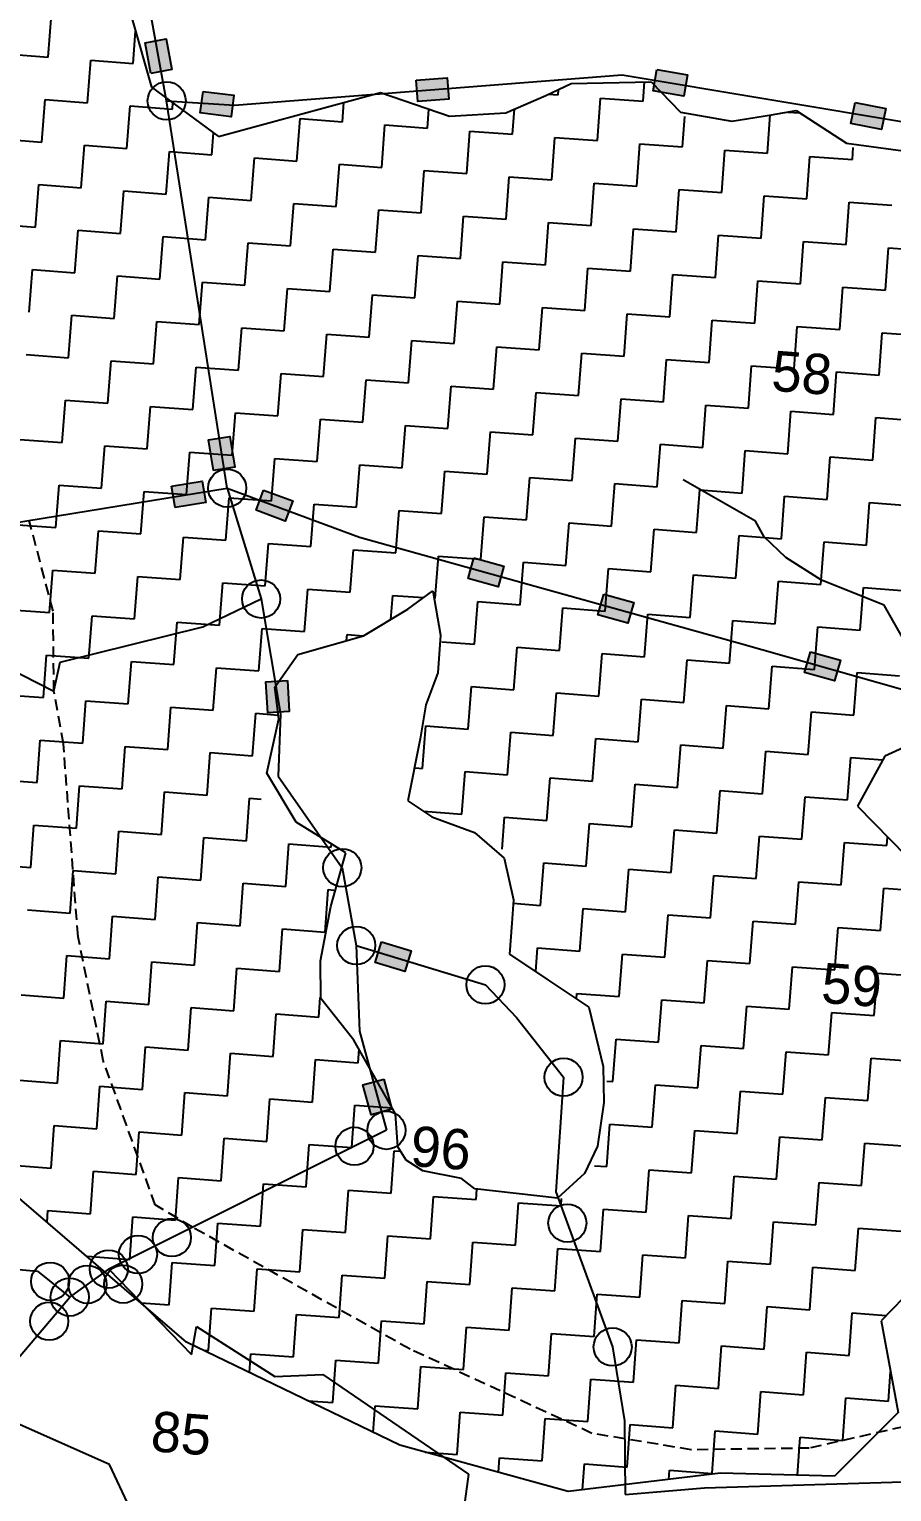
# Model space of a CAD drawing. Header units: metres. Extents: x 317417 to 320594, y 1863773 to 1867597.
# Drawn here: x 318897 to 319281, y 1864937 to 1865589 of the extents above; entities that cross this region are included whole.
import ezdxf

# ---------------------------------------------------------------- set-up
doc = ezdxf.new("R2010")
doc.units = ezdxf.units.M
doc.header["$MEASUREMENT"] = 0
doc.linetypes.add('DASHED', pattern=[0.75, 0.5, -0.25])
for name, color, linetype in [('LINE_FOOTPATH', 1, 'DASHED'), ('LINE_WATER', 4, 'Continuous'), ('POLY_HATCH', 12, 'Continuous'), ('POLY_PARCEL', 6, 'Continuous'), ('TEXT_PARCEL', 7, 'Continuous')]:
    doc.layers.add(name, color=color, linetype=linetype)
doc.styles.add('TEXT_MAP', font='')
doc.styles.get('TEXT_MAP').set_extended_font_data('Kruti Dev 050')

msp = doc.modelspace()

# ---------------------------------------------------------------- hatches: boundary and pattern name
for points in [[(318958.23, 1865584.31), (318948.8, 1865582.59), (318951.28, 1865568.95), (318960.72, 1865570.67)], [(319084.01, 1865557.5), (319083.26, 1865567.07), (319069.44, 1865565.98), (319070.19, 1865556.42)], [(319188.77, 1865558.88), (319190.36, 1865568.34), (319176.68, 1865570.64), (319175.1, 1865561.18)], [(318987.13, 1865549.7), (318988.33, 1865559.22), (318974.57, 1865560.95), (318973.37, 1865551.43)], [(319276.75, 1865543.91), (319278.63, 1865553.31), (319265.04, 1865556.04), (319263.15, 1865546.63)], [(318986.57, 1865407.29), (318977.09, 1865405.81), (318979.23, 1865392.11), (318988.71, 1865393.59)], [(318975.8, 1865377.82), (318974.25, 1865387.29), (318960.56, 1865385.05), (318962.11, 1865375.58)], [(319011.19, 1865369.55), (319014.52, 1865378.55), (319001.52, 1865383.36), (318998.19, 1865374.37)], [(319106.01, 1865340.23), (319108.58, 1865349.46), (319095.23, 1865353.19), (319092.65, 1865343.95)], [(319163.83, 1865324.1), (319166.41, 1865333.34), (319153.06, 1865337.06), (319150.48, 1865327.82)], [(319255.87, 1865298.36), (319258.46, 1865307.6), (319245.11, 1865311.34), (319242.52, 1865302.11)], [(319003.41, 1865284.11), (319012.99, 1865284.66), (319012.19, 1865298.5), (319002.62, 1865297.95)], [(319064.49, 1865168.89), (319067.28, 1865178.06), (319054.02, 1865182.11), (319051.22, 1865172.93)], [(319049.44, 1865104.99), (319058.69, 1865107.51), (319055.05, 1865120.89), (319045.79, 1865118.37)]]:
    msp.add_hatch(color=256).paths.add_polyline_path(points)

# ---------------------------------------------------------------- linework, layer by layer
for points in [[(318951.28, 1865568.95), (318948.8, 1865582.59), (318958.23, 1865584.31), (318960.72, 1865570.67)], [(319069.44, 1865565.98), (319083.26, 1865567.07), (319084.01, 1865557.5), (319070.19, 1865556.42)], [(319176.68, 1865570.64), (319190.36, 1865568.34), (319188.77, 1865558.88), (319175.1, 1865561.18)], [(318974.57, 1865560.95), (318988.33, 1865559.22), (318987.13, 1865549.7), (318973.37, 1865551.43)], [(319265.04, 1865556.04), (319278.63, 1865553.31), (319276.75, 1865543.91), (319263.15, 1865546.63)], [(318979.23, 1865392.11), (318977.09, 1865405.81), (318986.57, 1865407.29), (318988.71, 1865393.59)], [(318960.56, 1865385.05), (318974.25, 1865387.29), (318975.8, 1865377.82), (318962.11, 1865375.58)], [(319001.52, 1865383.36), (319014.52, 1865378.55), (319011.19, 1865369.55), (318998.19, 1865374.37)], [(319095.23, 1865353.19), (319108.58, 1865349.46), (319106.01, 1865340.23), (319092.65, 1865343.95)], [(319153.06, 1865337.06), (319166.41, 1865333.34), (319163.83, 1865324.1), (319150.48, 1865327.82)], [(319245.11, 1865311.34), (319258.46, 1865307.6), (319255.87, 1865298.36), (319242.52, 1865302.11)], [(319012.19, 1865298.5), (319012.99, 1865284.66), (319003.41, 1865284.11), (319002.62, 1865297.95)], [(319054.02, 1865182.11), (319067.28, 1865178.06), (319064.49, 1865168.89), (319051.22, 1865172.93)], [(319055.05, 1865120.89), (319058.69, 1865107.51), (319049.44, 1865104.99), (319045.79, 1865118.37)]]:
    msp.add_lwpolyline(points, close=True)
for centre in [(318958.38, 1865556.75), (318985.32, 1865384.24), (319000.43, 1865334.84), (319036.61, 1865215.13), (319042.84, 1865180.5), (319100.34, 1865162.98), (319135.15, 1865121.83), (319056.27, 1865098.16), (319042.03, 1865091.04), (319136.84, 1865056.83), (318960.71, 1865050.39), (318945.6, 1865042.84), (318906.51, 1865030.85), (318932.58, 1865036.33), (318923.08, 1865029.53), (318939.05, 1865029.65), (318915.19, 1865023.88), (318906.08, 1865013.13), (319157.02, 1865001.65)]:
    msp.add_circle(centre, 8.48)
at = {"layer": 'LINE_FOOTPATH', "ltscale": 10}
for p, q in [((318907.78, 1865329.49), (318897.18, 1865369.8)), ((318908.2, 1865293.75), (318907.78, 1865329.49)), ((318912.39, 1865270.36), (318908.2, 1865293.75)), ((318918.92, 1865184.41), (318912.39, 1865270.36)), ((318930.14, 1865129.29), (318918.92, 1865184.41)), ((318953.28, 1865064.89), (318930.14, 1865129.29)), ((318969.9, 1865054.99), (318953.28, 1865064.89)), ((319066.8, 1865000.67), (318969.9, 1865054.99)), ((319147.78, 1864963.17), (319066.8, 1865000.67)), ((319301.16, 1864969.41), (319244.61, 1864956.59)), ((319192.05, 1864955.85), (319147.78, 1864963.17)), ((319244.61, 1864956.59), (319192.05, 1864955.85))]:
    msp.add_line(p, q, dxfattribs=at)
at = {"layer": 'LINE_WATER'}
for p, q in [((319220.58, 1865369.56), (319188.38, 1865387.95)), ((319224.54, 1865362.54), (319220.58, 1865369.56)), ((319234.18, 1865353.31), (319224.54, 1865362.54)), ((319250.02, 1865343.17), (319234.18, 1865353.31)), ((319277.92, 1865332.13), (319250.02, 1865343.17)), ((319287.38, 1865315.26), (319277.92, 1865332.13))]:
    msp.add_line(p, q, dxfattribs=at)
at = {"layer": 'POLY_HATCH', "linetype": 'Continuous'}
for p, q in [((318905.62, 1865576.23), (318907.02, 1865595.15)), ((318943.47, 1865573.42), (318944.54, 1865587.8)), ((318886.69, 1865577.63), (318905.62, 1865576.23)), ((318923.14, 1865555.9), (318924.54, 1865574.82)), ((318924.54, 1865574.82), (318943.47, 1865573.42)), ((319132.73, 1865559.36), (319132.9, 1865561.72)), ((319170.58, 1865556.55), (319171.22, 1865565.15)), ((318902.81, 1865538.38), (318904.21, 1865557.3)), ((318904.21, 1865557.3), (318923.14, 1865555.9)), ((318940.66, 1865535.56), (318942.06, 1865554.49)), ((318942.06, 1865554.49), (318960.99, 1865553.08)), ((318960.99, 1865553.08), (318961.19, 1865555.81)), ((319036.69, 1865547.46), (319037.33, 1865556.09)), ((319128.3, 1865559.69), (319132.73, 1865559.36)), ((319150.25, 1865539.03), (319151.65, 1865557.95)), ((319151.65, 1865557.95), (319170.58, 1865556.55)), ((319016.36, 1865529.94), (319017.77, 1865548.87)), ((319017.77, 1865548.87), (319036.69, 1865547.46)), ((319074.54, 1865544.65), (319075.17, 1865553.01)), ((319112.4, 1865541.84), (319113.23, 1865553.04)), ((319188.1, 1865536.21), (319189.1, 1865549.72)), ((319225.95, 1865533.4), (319227.22, 1865550.51)), ((319234.98, 1865551.76), (319240.36, 1865551.36)), ((318978.51, 1865532.75), (318979.24, 1865542.56)), ((319054.21, 1865527.13), (319055.62, 1865546.06)), ((319055.62, 1865546.06), (319074.54, 1865544.65)), ((319092.06, 1865524.32), (319093.47, 1865543.24)), ((319093.47, 1865543.24), (319112.4, 1865541.84)), ((318883.88, 1865539.78), (318902.81, 1865538.38)), ((318920.33, 1865518.04), (318921.73, 1865536.97)), ((318921.73, 1865536.97), (318940.66, 1865535.56)), ((318958.18, 1865515.23), (318959.58, 1865534.16)), ((318959.58, 1865534.16), (318978.51, 1865532.75)), ((319129.92, 1865521.51), (319131.32, 1865540.43)), ((319131.32, 1865540.43), (319150.25, 1865539.03)), ((319167.77, 1865518.69), (319169.17, 1865537.62)), ((319169.17, 1865537.62), (319188.1, 1865536.21)), ((319205.62, 1865515.88), (319207.02, 1865534.81)), ((319207.02, 1865534.81), (319225.95, 1865533.4)), ((319263.8, 1865530.59), (319264.2, 1865535.9)), ((318996.03, 1865512.42), (318997.44, 1865531.35)), ((318997.44, 1865531.35), (319016.36, 1865529.94)), ((319033.88, 1865509.61), (319035.29, 1865528.54)), ((319035.29, 1865528.54), (319054.21, 1865527.13)), ((319243.47, 1865513.07), (319244.88, 1865532)), ((319244.88, 1865532), (319263.8, 1865530.59)), ((319071.73, 1865506.8), (319073.14, 1865525.72)), ((319073.14, 1865525.72), (319092.06, 1865524.32)), ((319109.58, 1865503.99), (319110.99, 1865522.91)), ((319110.99, 1865522.91), (319129.92, 1865521.51)), ((318900, 1865500.52), (318901.4, 1865519.45)), ((318901.4, 1865519.45), (318920.33, 1865518.04)), ((318937.85, 1865497.71), (318939.25, 1865516.64)), ((318939.25, 1865516.64), (318958.18, 1865515.23)), ((319147.44, 1865501.18), (319148.84, 1865520.1)), ((319148.84, 1865520.1), (319167.77, 1865518.69)), ((319185.29, 1865498.36), (319186.69, 1865517.29)), ((319186.69, 1865517.29), (319205.62, 1865515.88)), ((318975.7, 1865494.9), (318977.1, 1865513.83)), ((318977.1, 1865513.83), (318996.03, 1865512.42)), ((319013.55, 1865492.09), (319014.96, 1865511.02)), ((319014.96, 1865511.02), (319033.88, 1865509.61)), ((319051.4, 1865489.28), (319052.81, 1865508.2)), ((319052.81, 1865508.2), (319071.73, 1865506.8)), ((319223.14, 1865495.55), (319224.54, 1865514.48)), ((319224.54, 1865514.48), (319243.47, 1865513.07)), ((319260.99, 1865492.74), (319262.4, 1865511.67)), ((319262.4, 1865511.67), (319281.32, 1865510.26)), ((318881.07, 1865501.93), (318900, 1865500.52)), ((319089.25, 1865486.47), (319090.66, 1865505.39)), ((319090.66, 1865505.39), (319109.58, 1865503.99)), ((319127.1, 1865483.66), (319128.51, 1865502.58)), ((319128.51, 1865502.58), (319147.44, 1865501.18)), ((318917.52, 1865480.19), (318918.92, 1865499.12)), ((318918.92, 1865499.12), (318937.85, 1865497.71)), ((318955.37, 1865477.38), (318956.77, 1865496.31)), ((318956.77, 1865496.31), (318975.7, 1865494.9)), ((319164.96, 1865480.84), (319166.36, 1865499.77)), ((319166.36, 1865499.77), (319185.29, 1865498.36)), ((319202.81, 1865478.03), (319204.21, 1865496.96)), ((319204.21, 1865496.96), (319223.14, 1865495.55)), ((318993.22, 1865474.57), (318994.62, 1865493.5)), ((318994.62, 1865493.5), (319013.55, 1865492.09)), ((319031.07, 1865471.76), (319032.48, 1865490.68)), ((319032.48, 1865490.68), (319051.4, 1865489.28)), ((319240.66, 1865475.22), (319242.06, 1865494.15)), ((319242.06, 1865494.15), (319260.99, 1865492.74)), ((319278.51, 1865472.41), (319279.92, 1865491.33)), ((319279.92, 1865491.33), (319298.84, 1865489.93)), ((319068.92, 1865468.95), (319070.33, 1865487.87)), ((319070.33, 1865487.87), (319089.25, 1865486.47)), ((319106.77, 1865466.14), (319108.18, 1865485.06)), ((319108.18, 1865485.06), (319127.1, 1865483.66)), ((319144.62, 1865463.32), (319146.03, 1865482.25)), ((319146.03, 1865482.25), (319164.96, 1865480.84)), ((318897.18, 1865462.67), (318898.59, 1865481.6)), ((318898.59, 1865481.6), (318917.52, 1865480.19)), ((318935.04, 1865459.86), (318936.44, 1865478.79)), ((318936.44, 1865478.79), (318955.37, 1865477.38)), ((318972.89, 1865457.05), (318974.29, 1865475.98)), ((318974.29, 1865475.98), (318993.22, 1865474.57)), ((319182.48, 1865460.51), (319183.88, 1865479.44)), ((319183.88, 1865479.44), (319202.81, 1865478.03)), ((319220.33, 1865457.7), (319221.73, 1865476.63)), ((319221.73, 1865476.63), (319240.66, 1865475.22)), ((319010.74, 1865454.24), (319012.14, 1865473.16)), ((319012.14, 1865473.16), (319031.07, 1865471.76)), ((319048.59, 1865451.43), (319050, 1865470.35)), ((319050, 1865470.35), (319068.92, 1865468.95)), ((319258.18, 1865454.89), (319259.58, 1865473.81)), ((319259.58, 1865473.81), (319278.51, 1865472.41)), ((319086.44, 1865448.62), (319087.85, 1865467.54)), ((319087.85, 1865467.54), (319106.77, 1865466.14)), ((319124.29, 1865445.8), (319125.7, 1865464.73)), ((319125.7, 1865464.73), (319144.62, 1865463.32)), ((318914.7, 1865442.34), (318916.11, 1865461.27)), ((318916.11, 1865461.27), (318935.04, 1865459.86)), ((318952.56, 1865439.53), (318953.96, 1865458.46)), ((318953.96, 1865458.46), (318972.89, 1865457.05)), ((319162.14, 1865442.99), (319163.55, 1865461.92)), ((319163.55, 1865461.92), (319182.48, 1865460.51)), ((319200, 1865440.18), (319201.4, 1865459.11)), ((319201.4, 1865459.11), (319220.33, 1865457.7)), ((319237.85, 1865437.37), (319239.25, 1865456.29)), ((319239.25, 1865456.29), (319258.18, 1865454.89)), ((318990.41, 1865436.72), (318991.81, 1865455.64)), ((318991.81, 1865455.64), (319010.74, 1865454.24)), ((319028.26, 1865433.91), (319029.66, 1865452.83)), ((319029.66, 1865452.83), (319048.59, 1865451.43)), ((319066.11, 1865431.1), (319067.52, 1865450.02)), ((319067.52, 1865450.02), (319086.44, 1865448.62)), ((319275.7, 1865434.56), (319277.1, 1865453.48)), ((319277.1, 1865453.48), (319296.03, 1865452.08)), ((318895.78, 1865443.75), (318914.7, 1865442.34)), ((319103.96, 1865428.28), (319105.37, 1865447.21)), ((319105.37, 1865447.21), (319124.29, 1865445.8)), ((319141.81, 1865425.47), (319143.22, 1865444.4)), ((319143.22, 1865444.4), (319162.14, 1865442.99)), ((318932.22, 1865422.01), (318933.63, 1865440.94)), ((318933.63, 1865440.94), (318952.56, 1865439.53)), ((318970.08, 1865419.2), (318971.48, 1865438.12)), ((318971.48, 1865438.12), (318990.41, 1865436.72)), ((319179.66, 1865422.66), (319181.07, 1865441.59)), ((319181.07, 1865441.59), (319200, 1865440.18)), ((319217.52, 1865419.85), (319218.92, 1865438.77)), ((319218.92, 1865438.77), (319237.85, 1865437.37)), ((319007.93, 1865416.39), (319009.33, 1865435.31)), ((319009.33, 1865435.31), (319028.26, 1865433.91)), ((319045.78, 1865413.58), (319047.18, 1865432.5)), ((319047.18, 1865432.5), (319066.11, 1865431.1)), ((319255.37, 1865417.04), (319256.77, 1865435.96)), ((319256.77, 1865435.96), (319275.7, 1865434.56)), ((318911.89, 1865404.49), (318913.3, 1865423.42)), ((318913.3, 1865423.42), (318932.22, 1865422.01)), ((319083.63, 1865410.76), (319085.04, 1865429.69)), ((319085.04, 1865429.69), (319103.96, 1865428.28)), ((319121.48, 1865407.95), (319122.89, 1865426.88)), ((319122.89, 1865426.88), (319141.81, 1865425.47)), ((319159.33, 1865405.14), (319160.74, 1865424.07)), ((319160.74, 1865424.07), (319179.66, 1865422.66)), ((318949.74, 1865401.68), (318951.15, 1865420.6)), ((318951.15, 1865420.6), (318970.08, 1865419.2)), ((318987.6, 1865398.87), (318989, 1865417.79)), ((318989, 1865417.79), (319007.93, 1865416.39)), ((319197.18, 1865402.33), (319198.59, 1865421.25)), ((319198.59, 1865421.25), (319217.52, 1865419.85)), ((319235.04, 1865399.52), (319236.44, 1865418.44)), ((319236.44, 1865418.44), (319255.37, 1865417.04)), ((319025.45, 1865396.06), (319026.85, 1865414.98)), ((319026.85, 1865414.98), (319045.78, 1865413.58)), ((319063.3, 1865393.24), (319064.7, 1865412.17)), ((319064.7, 1865412.17), (319083.63, 1865410.76)), ((319272.89, 1865396.71), (319274.29, 1865415.63)), ((319274.29, 1865415.63), (319293.22, 1865414.23)), ((318892.97, 1865405.9), (318911.89, 1865404.49)), ((319101.15, 1865390.43), (319102.56, 1865409.36)), ((319102.56, 1865409.36), (319121.48, 1865407.95)), ((319139, 1865387.62), (319140.41, 1865406.55)), ((319140.41, 1865406.55), (319159.33, 1865405.14)), ((318929.41, 1865384.16), (318930.82, 1865403.08)), ((318930.82, 1865403.08), (318949.74, 1865401.68)), ((318967.26, 1865381.35), (318968.67, 1865400.27)), ((318968.67, 1865400.27), (318987.6, 1865398.87)), ((319005.12, 1865378.54), (319006.52, 1865397.46)), ((319006.52, 1865397.46), (319025.45, 1865396.06)), ((319176.85, 1865384.81), (319178.26, 1865403.74)), ((319178.26, 1865403.74), (319197.18, 1865402.33)), ((319214.7, 1865382), (319216.11, 1865400.92)), ((319216.11, 1865400.92), (319235.04, 1865399.52)), ((319252.55, 1865379.19), (319253.96, 1865398.11)), ((319253.96, 1865398.11), (319272.89, 1865396.71)), ((319042.97, 1865375.72), (319044.37, 1865394.65)), ((319044.37, 1865394.65), (319063.3, 1865393.24)), ((319080.82, 1865372.91), (319082.22, 1865391.84)), ((319082.22, 1865391.84), (319101.15, 1865390.43)), ((318909.08, 1865366.64), (318910.49, 1865385.56)), ((318910.49, 1865385.56), (318929.41, 1865384.16)), ((319118.67, 1865370.1), (319120.08, 1865389.03)), ((319120.08, 1865389.03), (319139, 1865387.62)), ((319156.52, 1865367.29), (319157.93, 1865386.22)), ((319157.93, 1865386.22), (319176.85, 1865384.81)), ((318946.93, 1865363.83), (318948.34, 1865382.75)), ((318948.34, 1865382.75), (318967.26, 1865381.35)), ((318984.78, 1865361.02), (318986.19, 1865379.94)), ((318986.19, 1865379.94), (319005.12, 1865378.54)), ((319194.37, 1865364.48), (319195.78, 1865383.4)), ((319195.78, 1865383.4), (319214.7, 1865382)), ((319232.22, 1865361.67), (319233.63, 1865380.59)), ((319233.63, 1865380.59), (319252.55, 1865379.19)), ((319270.07, 1865358.85), (319271.48, 1865377.78)), ((319271.48, 1865377.78), (319290.41, 1865376.37)), ((319022.64, 1865358.2), (319024.04, 1865377.13)), ((319024.04, 1865377.13), (319042.97, 1865375.72)), ((319060.49, 1865355.39), (319061.89, 1865374.32)), ((319061.89, 1865374.32), (319080.82, 1865372.91)), ((319098.34, 1865352.58), (319099.74, 1865371.51)), ((319099.74, 1865371.51), (319118.67, 1865370.1)), ((318890.16, 1865368.04), (318909.08, 1865366.64)), ((318926.6, 1865346.31), (318928.01, 1865365.23)), ((318928.01, 1865365.23), (318946.93, 1865363.83)), ((319136.19, 1865349.77), (319137.59, 1865368.7)), ((319137.59, 1865368.7), (319156.52, 1865367.29)), ((319174.04, 1865346.96), (319175.45, 1865365.88)), ((319175.45, 1865365.88), (319194.37, 1865364.48)), ((318964.45, 1865343.5), (318965.86, 1865362.42)), ((318965.86, 1865362.42), (318984.78, 1865361.02)), ((319002.3, 1865340.68), (319003.71, 1865359.61)), ((319003.71, 1865359.61), (319022.64, 1865358.2)), ((319211.89, 1865344.15), (319213.3, 1865363.07)), ((319213.3, 1865363.07), (319232.22, 1865361.67)), ((319249.74, 1865341.33), (319251.15, 1865360.26)), ((319251.15, 1865360.26), (319270.07, 1865358.85)), ((319040.15, 1865337.87), (319041.56, 1865356.8)), ((319041.56, 1865356.8), (319060.49, 1865355.39)), ((319078.01, 1865335.06), (319079.41, 1865353.99)), ((319079.41, 1865353.99), (319098.34, 1865352.58)), ((318906.27, 1865328.79), (318907.68, 1865347.71)), ((318907.68, 1865347.71), (318926.6, 1865346.31)), ((319115.86, 1865332.25), (319117.26, 1865351.18)), ((319117.26, 1865351.18), (319136.19, 1865349.77)), ((319153.71, 1865329.44), (319155.11, 1865348.36)), ((319155.11, 1865348.36), (319174.04, 1865346.96)), ((319191.56, 1865326.63), (319192.97, 1865345.55)), ((319192.97, 1865345.55), (319211.89, 1865344.15)), ((318944.12, 1865325.98), (318945.53, 1865344.9)), ((318945.53, 1865344.9), (318964.45, 1865343.5)), ((318981.97, 1865323.16), (318983.38, 1865342.09)), ((318983.38, 1865342.09), (319002.3, 1865340.68)), ((319019.82, 1865320.35), (319021.23, 1865339.28)), ((319021.23, 1865339.28), (319040.15, 1865337.87)), ((319229.41, 1865323.81), (319230.82, 1865342.74)), ((319230.82, 1865342.74), (319249.74, 1865341.33)), ((319267.26, 1865321), (319268.67, 1865339.93)), ((319268.67, 1865339.93), (319287.59, 1865338.52)), ((319058.28, 1865325.75), (319059.08, 1865336.47)), ((319059.08, 1865336.47), (319072.8, 1865335.45)), ((319077.54, 1865335.1), (319078.01, 1865335.06)), ((319095.53, 1865314.73), (319096.93, 1865333.66)), ((319096.93, 1865333.66), (319115.86, 1865332.25)), ((318887.34, 1865330.19), (318906.27, 1865328.79)), ((318923.79, 1865308.46), (318925.19, 1865327.38)), ((318925.19, 1865327.38), (318944.12, 1865325.98)), ((319133.38, 1865311.92), (319134.78, 1865330.84)), ((319134.78, 1865330.84), (319153.71, 1865329.44)), ((319171.23, 1865309.11), (319172.63, 1865328.03)), ((319172.63, 1865328.03), (319191.56, 1865326.63)), ((318961.64, 1865305.64), (318963.05, 1865324.57)), ((318963.05, 1865324.57), (318981.97, 1865323.16)), ((318999.49, 1865302.83), (319000.9, 1865321.76)), ((319000.9, 1865321.76), (319019.82, 1865320.35)), ((319209.08, 1865306.29), (319210.49, 1865325.22)), ((319210.49, 1865325.22), (319229.41, 1865323.81)), ((319246.93, 1865303.48), (319248.34, 1865322.41)), ((319248.34, 1865322.41), (319267.26, 1865321)), ((319038.55, 1865316.32), (319038.75, 1865318.95)), ((319038.75, 1865318.95), (319045.94, 1865318.41)), ((319080.87, 1865315.82), (319095.53, 1865314.73)), ((319113.05, 1865294.4), (319114.45, 1865313.32)), ((319114.45, 1865313.32), (319133.38, 1865311.92)), ((318903.46, 1865290.94), (318904.86, 1865309.86)), ((318904.86, 1865309.86), (318923.79, 1865308.46)), ((318941.31, 1865288.12), (318942.71, 1865307.05)), ((318942.71, 1865307.05), (318961.64, 1865305.64)), ((319150.9, 1865291.59), (319152.3, 1865310.51)), ((319152.3, 1865310.51), (319171.23, 1865309.11)), ((319188.75, 1865288.78), (319190.15, 1865307.7)), ((319190.15, 1865307.7), (319209.08, 1865306.29)), ((318979.16, 1865285.31), (318980.57, 1865304.24)), ((318980.57, 1865304.24), (318999.49, 1865302.83)), ((319226.6, 1865285.96), (319228.01, 1865304.89)), ((319228.01, 1865304.89), (319246.93, 1865303.48)), ((319264.45, 1865283.15), (319265.86, 1865302.08)), ((319265.86, 1865302.08), (319284.78, 1865300.67)), ((319092.71, 1865276.88), (319094.12, 1865295.8)), ((319094.12, 1865295.8), (319113.05, 1865294.4)), ((318884.53, 1865292.34), (318903.46, 1865290.94)), ((318920.98, 1865270.6), (318922.38, 1865289.53)), ((318922.38, 1865289.53), (318941.31, 1865288.12)), ((318958.83, 1865267.79), (318960.23, 1865286.72)), ((318960.23, 1865286.72), (318979.16, 1865285.31)), ((319130.57, 1865274.07), (319131.97, 1865292.99)), ((319131.97, 1865292.99), (319150.9, 1865291.59)), ((319168.42, 1865271.26), (319169.82, 1865290.18)), ((319169.82, 1865290.18), (319188.75, 1865288.78)), ((319206.27, 1865268.44), (319207.67, 1865287.37)), ((319207.67, 1865287.37), (319226.6, 1865285.96)), ((318996.68, 1865264.98), (318998.09, 1865283.91)), ((318998.09, 1865283.91), (319008.11, 1865283.16)), ((319244.12, 1865265.63), (319245.53, 1865284.56)), ((319245.53, 1865284.56), (319264.45, 1865283.15)), ((319072.38, 1865259.36), (319073.79, 1865278.28)), ((319073.79, 1865278.28), (319092.71, 1865276.88)), ((319110.23, 1865256.55), (319111.64, 1865275.47)), ((319111.64, 1865275.47), (319130.57, 1865274.07)), ((318900.65, 1865253.08), (318902.05, 1865272.01)), ((318902.05, 1865272.01), (318920.98, 1865270.6)), ((318938.5, 1865250.27), (318939.9, 1865269.2)), ((318939.9, 1865269.2), (318958.83, 1865267.79)), ((319148.09, 1865253.74), (319149.49, 1865272.66)), ((319149.49, 1865272.66), (319168.42, 1865271.26)), ((319185.94, 1865250.92), (319187.34, 1865269.85)), ((319187.34, 1865269.85), (319206.27, 1865268.44)), ((319223.79, 1865248.11), (319225.19, 1865267.04)), ((319225.19, 1865267.04), (319244.12, 1865265.63)), ((318976.35, 1865247.46), (318977.75, 1865266.39)), ((318977.75, 1865266.39), (318996.68, 1865264.98)), ((319261.64, 1865245.3), (319263.05, 1865264.23)), ((319263.05, 1865264.23), (319277.35, 1865263.16)), ((318881.72, 1865254.49), (318900.65, 1865253.08)), ((319069.19, 1865259.6), (319072.38, 1865259.36)), ((319089.9, 1865239.03), (319091.31, 1865257.95)), ((319091.31, 1865257.95), (319110.23, 1865256.55)), ((319127.75, 1865236.22), (319129.16, 1865255.14)), ((319129.16, 1865255.14), (319148.09, 1865253.74)), ((318918.17, 1865232.75), (318919.57, 1865251.68)), ((318919.57, 1865251.68), (318938.5, 1865250.27)), ((318956.02, 1865229.94), (318957.42, 1865248.87)), ((318957.42, 1865248.87), (318976.35, 1865247.46)), ((319165.61, 1865233.4), (319167.01, 1865252.33)), ((319167.01, 1865252.33), (319185.94, 1865250.92)), ((319203.46, 1865230.59), (319204.86, 1865249.52)), ((319204.86, 1865249.52), (319223.79, 1865248.11)), ((318993.87, 1865227.13), (318995.27, 1865246.06)), ((318995.27, 1865246.06), (319000.48, 1865245.67)), ((319241.31, 1865227.78), (319242.71, 1865246.71)), ((319242.71, 1865246.71), (319261.64, 1865245.3)), ((319072.81, 1865240.3), (319089.9, 1865239.03)), ((319107.77, 1865223.37), (319108.83, 1865237.62)), ((319108.83, 1865237.62), (319127.75, 1865236.22)), ((319145.27, 1865215.88), (319146.68, 1865234.81)), ((319146.68, 1865234.81), (319165.61, 1865233.4)), ((318897.83, 1865215.23), (318899.24, 1865234.16)), ((318899.24, 1865234.16), (318918.17, 1865232.75)), ((318935.69, 1865212.42), (318937.09, 1865231.35)), ((318937.09, 1865231.35), (318956.02, 1865229.94)), ((318973.54, 1865209.61), (318974.94, 1865228.54)), ((318974.94, 1865228.54), (318993.87, 1865227.13)), ((319183.13, 1865213.07), (319184.53, 1865232)), ((319184.53, 1865232), (319203.46, 1865230.59)), ((319220.98, 1865210.26), (319222.38, 1865229.19)), ((319222.38, 1865229.19), (319241.31, 1865227.78)), ((319279.16, 1865224.97), (319279.45, 1865228.81)), ((319011.39, 1865206.8), (319012.79, 1865225.72)), ((319012.79, 1865225.72), (319031.72, 1865224.32)), ((319031.72, 1865224.32), (319031.83, 1865225.73)), ((319258.83, 1865207.45), (319260.23, 1865226.37)), ((319260.23, 1865226.37), (319279.16, 1865224.97)), ((318878.91, 1865216.64), (318897.83, 1865215.23)), ((319124.94, 1865198.36), (319126.35, 1865217.29)), ((319126.35, 1865217.29), (319145.27, 1865215.88)), ((318915.35, 1865194.9), (318916.76, 1865213.83)), ((318916.76, 1865213.83), (318935.69, 1865212.42)), ((318953.21, 1865192.09), (318954.61, 1865211.02)), ((318954.61, 1865211.02), (318973.54, 1865209.61)), ((319162.79, 1865195.55), (319164.2, 1865214.48)), ((319164.2, 1865214.48), (319183.13, 1865213.07)), ((319200.65, 1865192.74), (319202.05, 1865211.67)), ((319202.05, 1865211.67), (319220.98, 1865210.26)), ((319238.5, 1865189.93), (319239.9, 1865208.85)), ((319239.9, 1865208.85), (319258.83, 1865207.45)), ((318991.06, 1865189.28), (318992.46, 1865208.2)), ((318992.46, 1865208.2), (319011.39, 1865206.8)), ((319028.91, 1865186.47), (319030.31, 1865205.39)), ((319030.31, 1865205.39), (319032.91, 1865205.2)), ((319276.35, 1865187.12), (319277.75, 1865206.04)), ((319277.75, 1865206.04), (319296.68, 1865204.64)), ((318896.43, 1865196.31), (318915.35, 1865194.9)), ((319112.78, 1865199.27), (319124.94, 1865198.36)), ((319142.46, 1865178.03), (319143.87, 1865196.96)), ((319143.87, 1865196.96), (319162.79, 1865195.55)), ((318932.87, 1865174.57), (318934.28, 1865193.5)), ((318934.28, 1865193.5), (318953.21, 1865192.09)), ((318970.73, 1865171.76), (318972.13, 1865190.68)), ((318972.13, 1865190.68), (318991.06, 1865189.28)), ((319180.31, 1865175.22), (319181.72, 1865194.15)), ((319181.72, 1865194.15), (319200.65, 1865192.74)), ((319218.17, 1865172.41), (319219.57, 1865191.33)), ((319219.57, 1865191.33), (319238.5, 1865189.93)), ((319008.58, 1865168.95), (319009.98, 1865187.87)), ((319009.98, 1865187.87), (319028.91, 1865186.47)), ((319256.02, 1865169.6), (319257.42, 1865188.52)), ((319257.42, 1865188.52), (319276.35, 1865187.12)), ((318912.54, 1865157.05), (318913.95, 1865175.98)), ((318913.95, 1865175.98), (318932.87, 1865174.57)), ((319122.75, 1865168.85), (319123.54, 1865179.44)), ((319123.54, 1865179.44), (319142.46, 1865178.03)), ((319159.98, 1865157.7), (319161.39, 1865176.63)), ((319161.39, 1865176.63), (319180.31, 1865175.22)), ((318950.39, 1865154.24), (318951.8, 1865173.16)), ((318951.8, 1865173.16), (318970.73, 1865171.76)), ((318988.25, 1865151.43), (318989.65, 1865170.35)), ((318989.65, 1865170.35), (319008.58, 1865168.95)), ((319197.83, 1865154.89), (319199.24, 1865173.82)), ((319199.24, 1865173.82), (319218.17, 1865172.41)), ((319235.69, 1865152.08), (319237.09, 1865171)), ((319237.09, 1865171), (319256.02, 1865169.6)), ((319273.54, 1865149.27), (319274.94, 1865168.19)), ((319274.94, 1865168.19), (319293.87, 1865166.79)), ((318893.62, 1865158.46), (318912.54, 1865157.05)), ((319026.1, 1865148.62), (319026.74, 1865157.34)), ((319140.89, 1865156.85), (319141.06, 1865159.11)), ((319141.06, 1865159.11), (319159.98, 1865157.7)), ((319177.5, 1865137.37), (319178.91, 1865156.3)), ((319178.91, 1865156.3), (319197.83, 1865154.89)), ((318930.06, 1865136.72), (318931.47, 1865155.64)), ((318931.47, 1865155.64), (318950.39, 1865154.24)), ((318967.91, 1865133.91), (318969.32, 1865152.83)), ((318969.32, 1865152.83), (318988.25, 1865151.43)), ((319005.77, 1865131.1), (319007.17, 1865150.02)), ((319007.17, 1865150.02), (319026.1, 1865148.62)), ((319215.35, 1865134.56), (319216.76, 1865153.48)), ((319216.76, 1865153.48), (319235.69, 1865152.08)), ((319253.21, 1865131.75), (319254.61, 1865150.67)), ((319254.61, 1865150.67), (319273.54, 1865149.27)), ((318909.73, 1865119.2), (318911.14, 1865138.12)), ((318911.14, 1865138.12), (318930.06, 1865136.72)), ((319157.17, 1865119.85), (319158.58, 1865138.78)), ((319158.58, 1865138.78), (319177.5, 1865137.37)), ((318947.58, 1865116.39), (318948.99, 1865135.31)), ((318948.99, 1865135.31), (318967.91, 1865133.91)), ((318985.43, 1865113.58), (318986.84, 1865132.5)), ((318986.84, 1865132.5), (319005.77, 1865131.1)), ((319043.62, 1865128.28), (319044.06, 1865134.31)), ((319195.02, 1865117.04), (319196.43, 1865135.96)), ((319196.43, 1865135.96), (319215.35, 1865134.56)), ((319232.87, 1865114.23), (319234.28, 1865133.15)), ((319234.28, 1865133.15), (319253.21, 1865131.75)), ((319270.73, 1865111.41), (319272.13, 1865130.34)), ((319272.13, 1865130.34), (319291.06, 1865128.93)), ((319023.29, 1865110.76), (319024.69, 1865129.69)), ((319024.69, 1865129.69), (319043.62, 1865128.28)), ((318890.81, 1865120.61), (318909.73, 1865119.2)), ((318927.25, 1865098.87), (318928.66, 1865117.79)), ((318928.66, 1865117.79), (318947.58, 1865116.39)), ((319154.47, 1865120.05), (319157.17, 1865119.85)), ((319174.69, 1865099.52), (319176.1, 1865118.44)), ((319176.1, 1865118.44), (319195.02, 1865117.04)), ((318965.1, 1865096.06), (318966.51, 1865114.98)), ((318966.51, 1865114.98), (318985.43, 1865113.58)), ((319002.95, 1865093.24), (319004.36, 1865112.17)), ((319004.36, 1865112.17), (319023.29, 1865110.76)), ((319212.54, 1865096.71), (319213.95, 1865115.63)), ((319213.95, 1865115.63), (319232.87, 1865114.23)), ((319250.39, 1865093.89), (319251.8, 1865112.82)), ((319251.8, 1865112.82), (319270.73, 1865111.41)), ((319040.81, 1865090.43), (319042.21, 1865109.36)), ((319042.21, 1865109.36), (319058.86, 1865108.12)), ((318906.92, 1865081.35), (318908.33, 1865100.27)), ((318908.33, 1865100.27), (318927.25, 1865098.87)), ((319154.36, 1865082), (319155.77, 1865100.92)), ((319155.77, 1865100.92), (319174.69, 1865099.52)), ((319192.21, 1865079.19), (319193.62, 1865098.11)), ((319193.62, 1865098.11), (319212.54, 1865096.71)), ((318944.77, 1865078.54), (318946.18, 1865097.46)), ((318946.18, 1865097.46), (318965.1, 1865096.06)), ((318982.62, 1865075.72), (318984.03, 1865094.65)), ((318984.03, 1865094.65), (319002.95, 1865093.24)), ((319020.47, 1865072.91), (319021.88, 1865091.84)), ((319021.88, 1865091.84), (319040.81, 1865090.43)), ((319230.06, 1865076.38), (319231.47, 1865095.3)), ((319231.47, 1865095.3), (319250.39, 1865093.89)), ((319267.91, 1865073.56), (319269.32, 1865092.49)), ((319269.32, 1865092.49), (319288.25, 1865091.08)), ((319058.33, 1865070.1), (319059.73, 1865089.03)), ((319059.73, 1865089.03), (319062.57, 1865088.82)), ((318887.99, 1865082.75), (318906.92, 1865081.35)), ((318924.44, 1865061.02), (318925.85, 1865079.94)), ((318925.85, 1865079.94), (318944.77, 1865078.54)), ((319148.95, 1865082.4), (319154.36, 1865082)), ((319171.88, 1865061.67), (319173.29, 1865080.59)), ((319173.29, 1865080.59), (319192.21, 1865079.19)), ((318962.29, 1865058.2), (318963.7, 1865077.13)), ((318963.7, 1865077.13), (318982.62, 1865075.72)), ((319000.14, 1865055.39), (319001.55, 1865074.32)), ((319001.55, 1865074.32), (319020.47, 1865072.91)), ((319096.18, 1865067.29), (319096.53, 1865072.01)), ((319209.73, 1865058.86), (319211.14, 1865077.78)), ((319211.14, 1865077.78), (319230.06, 1865076.38)), ((319247.58, 1865056.04), (319248.99, 1865074.97)), ((319248.99, 1865074.97), (319267.91, 1865073.56)), ((319037.99, 1865052.58), (319039.4, 1865071.51)), ((319039.4, 1865071.51), (319058.33, 1865070.1)), ((319075.85, 1865049.77), (319077.25, 1865068.7)), ((319077.25, 1865068.7), (319096.18, 1865067.29)), ((319113.7, 1865046.96), (319115.1, 1865065.88)), ((319115.1, 1865065.88), (319134.03, 1865064.48)), ((319134.03, 1865064.48), (319134.27, 1865067.77)), ((318905.13, 1865057.29), (318905.51, 1865062.42)), ((318905.51, 1865062.42), (318924.44, 1865061.02)), ((318941.96, 1865040.68), (318943.37, 1865059.61)), ((318943.37, 1865059.61), (318962.29, 1865058.2)), ((319151.55, 1865044.15), (319152.95, 1865063.07)), ((319152.95, 1865063.07), (319171.88, 1865061.67)), ((319189.4, 1865041.34), (319190.81, 1865060.26)), ((319190.81, 1865060.26), (319209.73, 1865058.86)), ((318979.81, 1865037.87), (318981.22, 1865056.8)), ((318981.22, 1865056.8), (319000.14, 1865055.39)), ((319017.66, 1865035.06), (319019.07, 1865053.99)), ((319019.07, 1865053.99), (319037.99, 1865052.58)), ((319227.25, 1865038.52), (319228.66, 1865057.45)), ((319228.66, 1865057.45), (319247.58, 1865056.04)), ((319265.1, 1865035.71), (319266.51, 1865054.64)), ((319266.51, 1865054.64), (319285.43, 1865053.23)), ((319055.51, 1865032.25), (319056.92, 1865051.18)), ((319056.92, 1865051.18), (319075.85, 1865049.77)), ((319093.36, 1865029.44), (319094.77, 1865048.36)), ((319094.77, 1865048.36), (319113.7, 1865046.96)), ((319131.22, 1865026.63), (319132.62, 1865045.55)), ((319132.62, 1865045.55), (319151.55, 1865044.15)), ((318923.02, 1865041.9), (318923.03, 1865042.09)), ((318923.03, 1865042.09), (318941.96, 1865040.68)), ((318959.48, 1865020.35), (318960.89, 1865039.28)), ((318960.89, 1865039.28), (318979.81, 1865037.87)), ((319169.07, 1865023.82), (319170.47, 1865042.74)), ((319170.47, 1865042.74), (319189.4, 1865041.34)), ((319206.92, 1865021), (319208.32, 1865039.93)), ((319208.32, 1865039.93), (319227.25, 1865038.52)), ((318997.33, 1865017.54), (318998.74, 1865036.47)), ((318998.74, 1865036.47), (319017.66, 1865035.06)), ((319035.18, 1865014.73), (319036.59, 1865033.66)), ((319036.59, 1865033.66), (319055.51, 1865032.25)), ((319244.77, 1865018.19), (319246.18, 1865037.12)), ((319246.18, 1865037.12), (319265.1, 1865035.71)), ((319073.03, 1865011.92), (319074.44, 1865030.84)), ((319074.44, 1865030.84), (319093.36, 1865029.44)), ((319110.88, 1865009.11), (319112.29, 1865028.03)), ((319112.29, 1865028.03), (319131.22, 1865026.63)), ((318946.99, 1865021.28), (318959.48, 1865020.35)), ((319148.74, 1865006.3), (319150.14, 1865025.22)), ((319150.14, 1865025.22), (319169.07, 1865023.82)), ((319186.59, 1865003.48), (319187.99, 1865022.41)), ((319187.99, 1865022.41), (319206.92, 1865021)), ((319224.44, 1865000.67), (319225.84, 1865019.6)), ((319225.84, 1865019.6), (319244.77, 1865018.19)), ((318977, 1865000.02), (318978.4, 1865018.95)), ((318978.4, 1865018.95), (318997.33, 1865017.54)), ((319014.85, 1864997.21), (319016.26, 1865016.14)), ((319016.26, 1865016.14), (319035.18, 1865014.73)), ((319052.7, 1864994.4), (319054.11, 1865013.32)), ((319054.11, 1865013.32), (319073.03, 1865011.92)), ((319262.29, 1864997.86), (319263.7, 1865016.79)), ((319263.7, 1865016.79), (319278.85, 1865015.66)), ((319090.55, 1864991.59), (319091.96, 1865010.51)), ((319091.96, 1865010.51), (319110.88, 1865009.11)), ((319128.4, 1864988.78), (319129.81, 1865007.7)), ((319129.81, 1865007.7), (319148.74, 1865006.3)), ((318974.79, 1865000.19), (318977, 1865000.02)), ((319166.26, 1864985.96), (319167.66, 1865004.89)), ((319167.66, 1865004.89), (319186.59, 1865003.48)), ((319204.11, 1864983.15), (319205.51, 1865002.08)), ((319205.51, 1865002.08), (319224.44, 1865000.67)), ((318995.3, 1864990.27), (318995.92, 1864998.62)), ((318995.92, 1864998.62), (319014.85, 1864997.21)), ((319032.37, 1864976.88), (319033.78, 1864995.8)), ((319033.78, 1864995.8), (319052.7, 1864994.4)), ((319241.96, 1864980.34), (319243.36, 1864999.27)), ((319243.36, 1864999.27), (319262.29, 1864997.86)), ((319070.22, 1864974.07), (319071.63, 1864992.99)), ((319071.63, 1864992.99), (319090.55, 1864991.59)), ((319108.07, 1864971.26), (319109.48, 1864990.18)), ((319109.48, 1864990.18), (319128.4, 1864988.78)), ((319145.92, 1864968.44), (319147.33, 1864987.37)), ((319147.33, 1864987.37), (319166.26, 1864985.96)), ((319279.81, 1864977.53), (319280.79, 1864990.78)), ((319183.78, 1864965.63), (319185.18, 1864984.56)), ((319185.18, 1864984.56), (319204.11, 1864983.15)), ((319221.63, 1864962.82), (319223.03, 1864981.75)), ((319223.03, 1864981.75), (319241.96, 1864980.34)), ((319021.28, 1864977.7), (319032.37, 1864976.88)), ((319050.42, 1864963.61), (319051.3, 1864975.47)), ((319051.3, 1864975.47), (319070.22, 1864974.07)), ((319259.48, 1864960.01), (319260.88, 1864978.93)), ((319260.88, 1864978.93), (319279.81, 1864977.53)), ((319087.74, 1864953.74), (319089.15, 1864972.66)), ((319089.15, 1864972.66), (319108.07, 1864971.26)), ((319125.59, 1864950.92), (319127, 1864969.85)), ((319127, 1864969.85), (319145.92, 1864968.44)), ((319163.44, 1864948.11), (319164.85, 1864967.04)), ((319164.85, 1864967.04), (319183.78, 1864965.63)), ((319201.3, 1864945.3), (319202.7, 1864964.23)), ((319202.7, 1864964.23), (319221.63, 1864962.82)), ((319239.3, 1864944.48), (319240.55, 1864961.42)), ((319240.55, 1864961.42), (319259.48, 1864960.01)), ((319073.46, 1864954.8), (319087.74, 1864953.74)), ((319106.18, 1864945.78), (319106.67, 1864952.33)), ((319106.67, 1864952.33), (319125.59, 1864950.92)), ((319143.66, 1864938), (319144.52, 1864949.52)), ((319144.52, 1864949.52), (319163.44, 1864948.11)), ((319182.07, 1864942.64), (319182.37, 1864946.71)), ((319182.37, 1864946.71), (319201.3, 1864945.3))]:
    msp.add_line(p, q, dxfattribs=at)
at = {"layer": 'POLY_HATCH'}
for p, q in [((318942.9, 1865593.56), (318951.64, 1865562.84)), ((318951.64, 1865562.84), (318981.45, 1865540.93)), ((318981.45, 1865540.93), (319053.55, 1865560.49)), ((319053.55, 1865560.49), (319084.31, 1865549.85)), ((319127.19, 1865559.2), (319138.6, 1865564.43)), ((319138.6, 1865564.43), (319174.11, 1865565.22)), ((319174.11, 1865565.22), (319187.17, 1865551.71)), ((319109.51, 1865551.4), (319127.19, 1865559.2)), ((319084.31, 1865549.85), (319109.51, 1865551.4)), ((319187.17, 1865551.71), (319210.06, 1865547.73)), ((319210.06, 1865547.73), (319227.76, 1865550.59)), ((319227.76, 1865550.59), (319238.7, 1865552.44)), ((319238.7, 1865552.44), (319238.7, 1865552.44)), ((319238.7, 1865552.44), (319261.18, 1865537.85)), ((319261.18, 1865537.85), (319286.4, 1865534.46)), ((319065.84, 1865330.27), (319076.95, 1865338.53)), ((319076.95, 1865338.53), (319080.37, 1865318.7)), ((319046.07, 1865318.45), (319065.84, 1865330.27)), ((319016.76, 1865310.14), (319046.07, 1865318.45)), ((319080.37, 1865318.7), (319079.13, 1865302.01)), ((319006.58, 1865295.51), (319016.76, 1865310.14)), ((319079.13, 1865302.01), (319073.87, 1865287.71)), ((319008.33, 1865281.39), (319006.58, 1865295.51)), ((319073.87, 1865287.71), (319071.34, 1865272.52)), ((319003.04, 1865257.31), (319008.33, 1865281.39)), ((319317.12, 1865282.51), (319278.3, 1865264.9)), ((319071.34, 1865272.52), (319065.8, 1865244.96)), ((319278.3, 1865264.9), (319266.02, 1865242.48)), ((319016.1, 1865235.36), (319003.04, 1865257.31)), ((319065.8, 1865244.96), (319076.47, 1865237.87)), ((319266.02, 1865242.48), (319287.73, 1865220.37)), ((319038.19, 1865221.83), (319016.1, 1865235.36)), ((319076.47, 1865237.87), (319095.54, 1865230.86)), ((319095.54, 1865230.86), (319108.68, 1865219.39)), ((319031.51, 1865197.85), (319038.19, 1865221.83)), ((319108.68, 1865219.39), (319112.9, 1865200.9)), ((319026.92, 1865173.72), (319031.51, 1865197.85)), ((319112.9, 1865200.9), (319112.13, 1865190.47)), ((319112.13, 1865190.47), (319111.09, 1865176.56)), ((319111.09, 1865176.56), (319127.77, 1865165.53)), ((319027.07, 1865156.93), (319026.92, 1865173.72)), ((319127.77, 1865165.53), (319146.43, 1865152.95)), ((319041.78, 1865138.35), (319027.07, 1865156.93)), ((319146.43, 1865152.95), (319152.86, 1865126.6)), ((319060.34, 1865105.5), (319041.78, 1865138.35)), ((319152.86, 1865126.6), (319153.07, 1865110.5)), ((319061.34, 1865090.74), (319060.34, 1865105.5)), ((319153.07, 1865110.5), (319150.23, 1865091.13)), ((319150.23, 1865091.13), (319144.43, 1865078.98)), ((319065.1, 1865084.87), (319061.34, 1865090.74)), ((319072.45, 1865080.13), (319065.1, 1865084.87)), ((319089.69, 1865076.75), (319072.45, 1865080.13)), ((319144.43, 1865078.98), (319132.42, 1865067.98)), ((318967.28, 1865003.82), (318885.45, 1865074.23)), ((319095.64, 1865072.11), (319089.69, 1865076.75)), ((319132.42, 1865067.98), (319095.64, 1865072.11)), ((319306.63, 1865044.21), (319276.61, 1865013.36)), ((319276.61, 1865013.36), (319284.19, 1864972.5)), ((319062.26, 1864957.88), (318967.28, 1865003.82)), ((319284.19, 1864972.5), (319255.88, 1864944.02)), ((319137.24, 1864937.22), (319062.26, 1864957.88)), ((319205.09, 1864945.43), (319137.24, 1864937.22)), ((319255.88, 1864944.02), (319205.09, 1864945.43))]:
    msp.add_line(p, q, dxfattribs=at)
at = {"layer": 'POLY_PARCEL'}
for p, q in [((318958.38, 1865556.75), (318939.86, 1865658.35)), ((318988.54, 1865554.84), (319161.25, 1865568.36)), ((319161.25, 1865568.36), (319291.9, 1865546.45)), ((318958.38, 1865556.75), (318988.54, 1865554.84)), ((318985.32, 1865384.24), (318958.38, 1865556.75)), ((318870.54, 1865365.43), (318985.32, 1865384.24)), ((318985.32, 1865384.24), (319044.26, 1865362.42)), ((318985.32, 1865384.24), (319000.43, 1865334.84)), ((319044.26, 1865362.42), (319213.47, 1865315.23)), ((318974.55, 1865322.38), (319000.43, 1865334.84)), ((319000.43, 1865334.84), (319009.11, 1865283.55)), ((318910.89, 1865306.63), (318974.55, 1865322.38)), ((319213.47, 1865315.23), (319350.34, 1865276.3)), ((318908.2, 1865293.75), (318910.89, 1865306.63)), ((318886.93, 1865304.68), (318908.2, 1865293.75)), ((319009.11, 1865283.55), (319008.04, 1865255.98)), ((319008.04, 1865255.98), (319036.61, 1865215.13)), ((319036.61, 1865215.13), (319042.84, 1865180.5)), ((319042.84, 1865180.5), (319044.24, 1865142.33)), ((319042.84, 1865180.5), (319100.34, 1865162.98)), ((319100.34, 1865162.98), (319114.26, 1865148.46)), ((319114.26, 1865148.46), (319135.15, 1865121.83)), ((319044.24, 1865142.33), (319056.27, 1865098.16)), ((319135.15, 1865121.83), (319131.73, 1865070.79)), ((319056.27, 1865098.16), (318932.58, 1865036.33)), ((319131.73, 1865070.79), (319157.02, 1865001.65)), ((318879.59, 1865037.25), (318900.9, 1865035.36)), ((318900.9, 1865035.36), (318915.19, 1865023.88)), ((318915.19, 1865023.88), (318932.58, 1865036.33)), ((318932.58, 1865036.33), (318969.43, 1864998.29)), ((318874.12, 1864975.39), (318915.19, 1865023.88)), ((318969.43, 1864998.29), (318971.71, 1865010.79)), ((318971.71, 1865010.79), (319006.49, 1864988.52)), ((319157.02, 1865001.65), (319162.33, 1864968.76)), ((319006.49, 1864988.52), (319027.87, 1864989.36)), ((319027.87, 1864989.36), (319092.86, 1864944.91)), ((318932.86, 1864949.25), (318874.12, 1864975.39)), ((319162.33, 1864968.76), (319162.61, 1864935.89)), ((318941.95, 1864929.97), (318932.86, 1864949.25)), ((319092.86, 1864944.91), (319091.15, 1864932.91)), ((319197.93, 1864938.92), (319303.46, 1864942.01)), ((319162.61, 1864935.89), (319197.93, 1864938.92))]:
    msp.add_line(p, q, dxfattribs=at)

# ---------------------------------------------------------------- texts
at = {"layer": 'TEXT_PARCEL', "style": 'TEXT_MAP'}
for s, p in [('58', (319227.37, 1865427.67)), ('59', (319249.54, 1865154.97)), ('96', (319066.55, 1865082.33)), ('85', (318950.91, 1864955.25))]:
    msp.add_text(s, height=17.932, rotation=355.75189, dxfattribs=at).set_placement(p)

doc.saveas('drawing.dxf')
